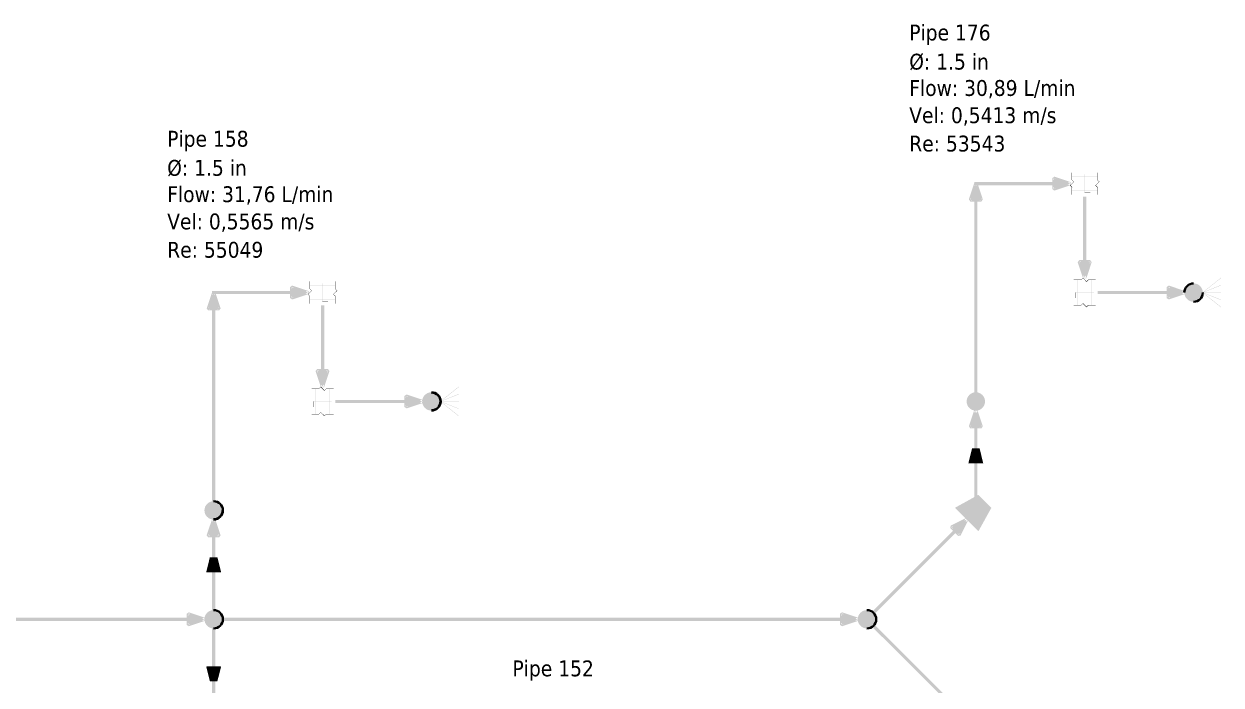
# Model space of a CAD drawing. Header units: inches. Extents: x 0.44 to 8.19, y 2.8 to 6.21.
# Drawn here: x 7.562 to 8.177, y 3.752 to 4.092 of the extents above; entities that cross this region are included whole.
import ezdxf

# ---------------------------------------------------------------- set-up
doc = ezdxf.new("R2010")
doc.units = ezdxf.units.IN
doc.header["$MEASUREMENT"] = 0
for name, color, linetype in [('PDF2_Geometry', 7, 'Continuous'), ('PDF2_Solid Fills', 7, 'Continuous'), ('PDF2_Text', 7, 'Continuous')]:
    doc.layers.add(name, color=color, linetype=linetype)
doc.styles.add('PDF Tahoma', font='tahoma.ttf')

msp = doc.modelspace()

# ---------------------------------------------------------------- hatches: boundary and pattern name
at = {"layer": 'PDF2_Solid Fills', "transparency": 33554687}
h = msp.add_hatch(color=256, dxfattribs=at)
h.paths.add_polyline_path([(8.04747, 4.00185), (8.05024, 4.01025), (8.05186, 4.01025), (8.05464, 4.00185), (8.05388, 4.00076), (8.04824, 4.00076)], flags=0)
h.paths.add_polyline_path([(8.04824, 4.00244), (8.05388, 4.00244), (8.05388, 4.00157), (8.05306, 4.00131), (8.05024, 4.00971), (8.05106, 4.00999), (8.05186, 4.00971), (8.04904, 4.00131), (8.04824, 4.00157)], flags=0)
at = {"layer": 'PDF2_Solid Fills', "true_color": 0x00ff2c, "transparency": 33554687}
for points in [[(8.05106, 4.01079), (8.09196, 4.01079), (8.09196, 4.00917), (8.05024, 4.00917), (8.05024, 4.01079)], [(8.05024, 3.90278), (8.05024, 4.00244), (8.05186, 4.00244), (8.05186, 3.90196), (8.05024, 3.90196)], [(8.10781, 4.0025), (8.10781, 3.96907), (8.10618, 3.96907), (8.10618, 4.00336), (8.10781, 4.00336)], [(8.11442, 3.95486), (8.15072, 3.95486), (8.15072, 3.95324), (8.11361, 3.95324), (8.11361, 3.95486)], [(8.05024, 3.84868), (8.05024, 3.8859), (8.05186, 3.8859), (8.05186, 3.84787), (8.05024, 3.84787)]]:
    msp.add_hatch(color=100, dxfattribs=at).paths.add_polyline_path(points)
at = {"layer": 'PDF2_Solid Fills', "transparency": 33554687}
h = msp.add_hatch(color=256, dxfattribs=at)
h.paths.add_polyline_path([(8.09142, 4.01357), (8.09978, 4.01074), (8.09978, 4.00917), (8.09142, 4.0064), (8.09033, 4.00717), (8.09033, 4.01275)], flags=0)
h.paths.add_polyline_path([(8.09196, 4.01275), (8.09196, 4.00717), (8.09114, 4.00717), (8.09088, 4.00797), (8.09928, 4.01074), (8.09956, 4.00999), (8.09928, 4.00917), (8.09088, 4.01199), (8.09114, 4.01275)], flags=0)
for points in [[(8.10146, 4.01085), (8.09956, 4.00896), (8.09939, 4.00906), (8.09944, 4.00911), (8.10135, 4.01096), (8.1014, 4.01101), (8.10151, 4.0109)], [(8.10053, 4.01557), (8.10053, 4.01361), (8.10037, 4.01361), (8.10037, 4.01562), (8.10053, 4.01562)], [(8.10053, 4.01372), (8.10053, 4.01178), (8.10037, 4.01178), (8.10037, 4.01378), (8.10053, 4.01378)], [(8.1135, 4.01361), (8.10037, 4.01361), (8.10037, 4.01378), (8.11361, 4.01378), (8.11361, 4.01361)], [(8.10053, 4.01188), (8.10151, 4.0109), (8.1014, 4.01079), (8.10037, 4.01183), (8.10047, 4.01193)], [(8.10688, 4.00532), (8.10688, 4.01471), (8.1071, 4.01471), (8.1071, 4.00521), (8.10688, 4.00521)], [(8.11253, 4.00911), (8.11442, 4.01101), (8.11458, 4.0109), (8.11453, 4.01085), (8.11263, 4.009), (8.11257, 4.00896), (8.11247, 4.00906)], [(8.11436, 4.01085), (8.11339, 4.01183), (8.1135, 4.01193), (8.11356, 4.01188), (8.11453, 4.01096), (8.11458, 4.0109), (8.11442, 4.01079)], [(8.11361, 4.01557), (8.11361, 4.01361), (8.11344, 4.01361), (8.11344, 4.01562), (8.11361, 4.01562)], [(8.11344, 4.01183), (8.11344, 4.01378), (8.11361, 4.01378), (8.11361, 4.01178), (8.11344, 4.01178)], [(8.09961, 4.00911), (8.10058, 4.00814), (8.10047, 4.00797), (8.09939, 4.00906), (8.09956, 4.00917)], [(8.10053, 4.00808), (8.10053, 4.00618), (8.10037, 4.00618), (8.10037, 4.00819), (8.10053, 4.00819)], [(8.10047, 4.00635), (8.11361, 4.00635), (8.11361, 4.00618), (8.10037, 4.00618), (8.10037, 4.00635)], [(8.10053, 4.00624), (8.10053, 4.00429), (8.10037, 4.00429), (8.10037, 4.00635), (8.10053, 4.00635)], [(8.10699, 4.00537), (8.10986, 4.00537), (8.10986, 4.00521), (8.10688, 4.00521), (8.10688, 4.00537)], [(8.11344, 4.00803), (8.11253, 4.009), (8.11247, 4.00906), (8.11257, 4.00917), (8.11361, 4.00814), (8.1135, 4.00797)], [(8.11344, 4.00624), (8.11344, 4.00819), (8.11361, 4.00819), (8.11361, 4.00618), (8.11344, 4.00618)], [(8.11361, 4.00624), (8.11361, 4.00429), (8.11344, 4.00429), (8.11344, 4.00635), (8.11361, 4.00635)], [(8.10325, 3.9605), (8.10129, 3.9605), (8.10129, 3.96067), (8.10335, 3.96067), (8.10335, 3.9605)], [(8.10514, 3.9605), (8.10319, 3.9605), (8.10319, 3.96067), (8.10519, 3.96067), (8.10519, 3.9605)], [(8.10335, 3.96056), (8.10335, 3.94743), (8.10319, 3.94743), (8.10319, 3.96067), (8.10335, 3.96067)], [(8.10612, 3.96143), (8.10514, 3.96044), (8.10499, 3.96056), (8.10508, 3.96061), (8.10601, 3.96153), (8.10607, 3.96164), (8.10618, 3.96149)], [(8.10786, 3.95958), (8.10596, 3.96149), (8.10607, 3.96164), (8.10612, 3.96153), (8.10801, 3.95964), (8.10792, 3.95953)], [(8.10889, 3.9605), (8.10792, 3.95953), (8.10781, 3.95964), (8.10883, 3.96067), (8.109, 3.96056)], [(8.11074, 3.9605), (8.10878, 3.9605), (8.10878, 3.96067), (8.11079, 3.96067), (8.11079, 3.9605)], [(8.11063, 3.94754), (8.11063, 3.96067), (8.11079, 3.96067), (8.11079, 3.94743), (8.11063, 3.94743)], [(8.11257, 3.9605), (8.11063, 3.9605), (8.11063, 3.96067), (8.11268, 3.96067), (8.11268, 3.9605)], [(8.16753, 3.9541), (8.17686, 3.96158), (8.17692, 3.96164), (8.17703, 3.96149), (8.17697, 3.96143), (8.16764, 3.954), (8.16758, 3.95394), (8.16749, 3.95404)], [(7.7099, 3.95492), (7.70801, 3.95301), (7.7079, 3.95312), (7.70985, 3.95508), (7.70996, 3.95497)], [(7.70904, 3.95964), (7.70904, 3.95768), (7.70882, 3.95768), (7.70882, 3.95975), (7.70904, 3.95975)], [(7.70904, 3.95779), (7.70904, 3.95583), (7.70882, 3.95583), (7.70882, 3.95785), (7.70904, 3.95785)], [(7.722, 3.95768), (7.70882, 3.95768), (7.70882, 3.95785), (7.72206, 3.95785), (7.72206, 3.95768)], [(7.70899, 3.95594), (7.70996, 3.95497), (7.70985, 3.95486), (7.70882, 3.95589), (7.70893, 3.956)], [(7.71539, 3.94938), (7.71539, 3.95876), (7.71556, 3.95876), (7.71556, 3.94928), (7.71539, 3.94928)], [(7.72097, 3.95318), (7.72287, 3.95503), (7.72293, 3.95508), (7.72304, 3.95497), (7.72299, 3.95492), (7.72108, 3.95307), (7.72103, 3.95301), (7.72092, 3.95312)], [(7.72287, 3.95492), (7.7219, 3.95583), (7.72185, 3.95589), (7.722, 3.956), (7.72304, 3.95497), (7.72293, 3.95486)], [(7.72206, 3.95964), (7.72206, 3.95768), (7.7219, 3.95768), (7.7219, 3.95975), (7.72206, 3.95975)], [(7.7219, 3.95589), (7.7219, 3.95785), (7.72206, 3.95785), (7.72206, 3.95583), (7.7219, 3.95583)], [(8.16758, 3.95404, 0.410728), (8.16292, 3.95871), (8.16292, 3.95871, 0.414645), (8.15826, 3.95404), (8.15826, 3.95404, 0.418015), (8.16292, 3.94938), (8.16292, 3.94938, 0.414105)], [(8.16753, 3.9541), (8.17686, 3.95785), (8.17697, 3.9579), (8.17703, 3.95774), (8.17692, 3.95768), (8.16758, 3.95394), (8.16753, 3.95394), (8.16749, 3.9541)], [(7.70806, 3.95318), (7.70904, 3.95221), (7.70893, 3.95204), (7.70888, 3.9521), (7.70796, 3.95307), (7.7079, 3.95312), (7.70801, 3.95324)], [(7.70904, 3.95221), (7.70904, 3.95025), (7.70882, 3.95025), (7.70882, 3.95225), (7.70904, 3.95225)], [(7.70893, 3.95042), (7.72206, 3.95042), (7.72206, 3.95025), (7.70882, 3.95025), (7.70882, 3.95042)], [(7.70904, 3.95031), (7.70904, 3.94835), (7.70882, 3.94835), (7.70882, 3.95042), (7.70904, 3.95042)], [(7.71544, 3.94949), (7.71832, 3.94949), (7.71832, 3.94928), (7.71539, 3.94928), (7.71539, 3.94949)], [(7.7219, 3.9521), (7.72097, 3.95307), (7.72092, 3.95312), (7.72103, 3.95324), (7.72108, 3.95318), (7.72206, 3.95225), (7.72211, 3.95221), (7.722, 3.95204)], [(7.7219, 3.95031), (7.7219, 3.95225), (7.72206, 3.95225), (7.72206, 3.95025), (7.7219, 3.95025)], [(7.72206, 3.95031), (7.72206, 3.94835), (7.7219, 3.94835), (7.7219, 3.95042), (7.72206, 3.95042)], [(8.10232, 3.9541), (8.11171, 3.9541), (8.11171, 3.95394), (8.10226, 3.95394), (8.10226, 3.9541)], [(8.10243, 3.95404), (8.10243, 3.95117), (8.10226, 3.95117), (8.10226, 3.9541), (8.10243, 3.9541)], [(8.10508, 3.9476), (8.10607, 3.94857), (8.10618, 3.94846), (8.10519, 3.94749), (8.10514, 3.94737), (8.10499, 3.94754)], [(8.10612, 3.94851), (8.10796, 3.94667), (8.10801, 3.94656), (8.10792, 3.94646), (8.10786, 3.9465), (8.10601, 3.9484), (8.10596, 3.94846), (8.10607, 3.94857)], [(8.16292, 3.9541), (8.17697, 3.9541), (8.17697, 3.95394), (8.16282, 3.95394), (8.16282, 3.9541)], [(8.16764, 3.9541), (8.17697, 3.94667), (8.17703, 3.94661), (8.17692, 3.94646), (8.17686, 3.9465), (8.16753, 3.954), (8.16749, 3.95404), (8.16758, 3.95415)], [(8.16758, 3.9541), (8.17692, 3.95042), (8.17703, 3.95036), (8.17697, 3.95019), (8.17686, 3.95025), (8.16753, 3.95394), (8.16749, 3.954), (8.16753, 3.95415)], [(8.10325, 3.94743), (8.10129, 3.94743), (8.10129, 3.9476), (8.10335, 3.9476), (8.10335, 3.94743)], [(8.10325, 3.9476), (8.10519, 3.9476), (8.10519, 3.94743), (8.10319, 3.94743), (8.10319, 3.9476)], [(8.10786, 3.94667), (8.10883, 3.94764), (8.109, 3.94754), (8.10889, 3.94749), (8.10796, 3.9465), (8.10792, 3.94646), (8.10781, 3.94656)], [(8.10883, 3.9476), (8.11079, 3.9476), (8.11079, 3.94743), (8.10878, 3.94743), (8.10878, 3.9476)], [(8.11257, 3.94743), (8.11063, 3.94743), (8.11063, 3.9476), (8.11268, 3.9476), (8.11268, 3.94743)], [(7.71457, 3.90549), (7.7136, 3.90451), (7.71349, 3.90462), (7.71354, 3.90468), (7.71446, 3.90565), (7.71451, 3.90571), (7.71463, 3.90554)], [(7.71631, 3.90364), (7.71442, 3.90554), (7.71451, 3.90571), (7.71653, 3.90369), (7.71636, 3.9036)], [(7.77599, 3.89817), (7.78532, 3.90565), (7.78537, 3.90571), (7.78549, 3.90554), (7.78543, 3.90549), (7.7761, 3.89806), (7.77604, 3.898), (7.77593, 3.89811)], [(7.71175, 3.90457), (7.70979, 3.90457), (7.70979, 3.90474), (7.71181, 3.90474), (7.71181, 3.90457)], [(7.7136, 3.90457), (7.71164, 3.90457), (7.71164, 3.90474), (7.71365, 3.90474), (7.71365, 3.90457)], [(7.71181, 3.90462), (7.71181, 3.8915), (7.71164, 3.8915), (7.71164, 3.90474), (7.71181, 3.90474)], [(7.71739, 3.90457), (7.71647, 3.90364), (7.71636, 3.9036), (7.71625, 3.90369), (7.71631, 3.90375), (7.71729, 3.90468), (7.71733, 3.90474), (7.71744, 3.90462)], [(7.71918, 3.90457), (7.71724, 3.90457), (7.71724, 3.90474), (7.71929, 3.90474), (7.71929, 3.90457)], [(7.71907, 3.8916), (7.71907, 3.90474), (7.71929, 3.90474), (7.71929, 3.8915), (7.71907, 3.8915)], [(7.72103, 3.90457), (7.71907, 3.90457), (7.71907, 3.90474), (7.72114, 3.90474), (7.72114, 3.90457)], [(7.77604, 3.89811, 0.415165), (7.77138, 3.90278), (7.77138, 3.90278, 0.41073), (7.76671, 3.89811), (7.76671, 3.89811, 0.410729), (7.77138, 3.89344), (7.77138, 3.89344, 0.415164)], [(7.77604, 3.89817), (7.78532, 3.90192), (7.78543, 3.90196), (7.78549, 3.90181), (7.78543, 3.90175), (7.7761, 3.89806), (7.77599, 3.898), (7.77593, 3.89817)], [(8.05572, 3.89811, 0.409572), (8.05106, 3.90278), (8.05106, 3.90278, 0.41073), (8.04639, 3.89811), (8.04639, 3.89811, 0.410729), (8.05106, 3.89344), (8.05106, 3.89344, 0.409571)], [(7.71078, 3.89817), (7.72021, 3.89817), (7.72021, 3.898), (7.71072, 3.898), (7.71072, 3.89817)], [(7.71089, 3.89811), (7.71089, 3.89524), (7.71072, 3.89524), (7.71072, 3.89817), (7.71089, 3.89817)], [(7.77138, 3.89817), (7.78549, 3.89817), (7.78549, 3.898), (7.77132, 3.898), (7.77132, 3.89817)], [(7.7761, 3.89817), (7.78543, 3.89074), (7.78549, 3.89068), (7.78537, 3.89051), (7.78532, 3.89057), (7.77599, 3.89806), (7.77593, 3.89811), (7.77604, 3.89822)], [(7.7761, 3.89817), (7.78543, 3.89447), (7.78549, 3.89442), (7.78543, 3.89426), (7.78532, 3.89432), (7.77604, 3.89806), (7.77593, 3.89806), (7.77599, 3.89822)], [(7.71175, 3.8915), (7.70979, 3.8915), (7.70979, 3.89165), (7.71181, 3.89165), (7.71181, 3.8915)], [(7.71175, 3.89165), (7.71365, 3.89165), (7.71365, 3.8915), (7.71164, 3.8915), (7.71164, 3.89165)], [(7.71354, 3.89165), (7.71451, 3.89264), (7.71463, 3.89253), (7.71365, 3.89154), (7.7136, 3.89144), (7.71349, 3.8916)], [(7.71457, 3.89258), (7.71647, 3.89074), (7.71653, 3.89062), (7.71636, 3.89051), (7.71631, 3.89057), (7.71446, 3.89247), (7.71442, 3.89253), (7.71451, 3.89264)], [(7.71631, 3.89074), (7.71729, 3.89165), (7.71733, 3.89171), (7.71744, 3.8916), (7.71739, 3.89154), (7.71647, 3.89057), (7.71636, 3.89051), (7.71625, 3.89062)], [(7.71733, 3.89165), (7.71929, 3.89165), (7.71929, 3.8915), (7.71724, 3.8915), (7.71724, 3.89165)], [(7.72103, 3.8915), (7.71907, 3.8915), (7.71907, 3.89165), (7.72114, 3.89165), (7.72114, 3.8915)], [(7.66417, 3.84218, 0.414077), (7.6595, 3.84685), (7.6595, 3.84685, 0.408481), (7.65483, 3.84218), (7.65483, 3.84218, 0.409571), (7.6595, 3.83751), (7.6595, 3.83751, 0.415164)], [(7.66417, 3.78624, 0.415164), (7.6595, 3.7909), (7.6595, 3.7909, 0.409571), (7.65483, 3.78624), (7.65483, 3.78624, 0.408481), (7.6595, 3.78157), (7.6595, 3.78157, 0.414077)], [(7.99978, 3.78624, 0.415164), (7.99511, 3.7909), (7.99511, 3.7909, 0.409571), (7.99044, 3.78624), (7.99044, 3.78624, 0.408481), (7.99511, 3.78157), (7.99511, 3.78157, 0.414078)]]:
    msp.add_hatch(color=256, dxfattribs=at).paths.add_polyline_path(points)
h = msp.add_hatch(color=256, dxfattribs=at)
h.paths.add_polyline_path([(8.11057, 3.96961), (8.10781, 3.96126), (8.10618, 3.96126), (8.1034, 3.96961), (8.10417, 3.97071), (8.10981, 3.97071)], flags=0)
h.paths.add_polyline_path([(8.10981, 3.96907), (8.10417, 3.96907), (8.10417, 3.96989), (8.10499, 3.97017), (8.10781, 3.96175), (8.10699, 3.96149), (8.10618, 3.96175), (8.109, 3.97017), (8.10981, 3.96989)], flags=0)
h = msp.add_hatch(color=256, dxfattribs=at)
h.paths.add_polyline_path([(7.65593, 3.9459), (7.65875, 3.95432), (7.66032, 3.95432), (7.66308, 3.9459), (7.66233, 3.94482), (7.65674, 3.94482)], flags=0)
h.paths.add_polyline_path([(7.65674, 3.9465), (7.66233, 3.9465), (7.66233, 3.94564), (7.66151, 3.94536), (7.65875, 3.95378), (7.6595, 3.95404), (7.66032, 3.95378), (7.6575, 3.94536), (7.65674, 3.94564)], flags=0)
at = {"layer": 'PDF2_Solid Fills', "true_color": 0x00ff2e, "transparency": 33554687}
for points in [[(7.6595, 3.95486), (7.70047, 3.95486), (7.70047, 3.95324), (7.65869, 3.95324), (7.65869, 3.95486)], [(7.65869, 3.84685), (7.65869, 3.9465), (7.66037, 3.9465), (7.66037, 3.84603), (7.65869, 3.84603)], [(7.71631, 3.94656), (7.71631, 3.91314), (7.71463, 3.91314), (7.71463, 3.94743), (7.71631, 3.94743)], [(7.72293, 3.89893), (7.75917, 3.89893), (7.75917, 3.89729), (7.72206, 3.89729), (7.72206, 3.89893)], [(7.65869, 3.7909), (7.65869, 3.82997), (7.66037, 3.82997), (7.66037, 3.7901), (7.65869, 3.7901)], [(7.66037, 3.78157), (7.66037, 3.74251), (7.65869, 3.74251), (7.65869, 3.78239), (7.66037, 3.78239)]]:
    msp.add_hatch(color=100, dxfattribs=at).paths.add_polyline_path(points)
at = {"layer": 'PDF2_Solid Fills', "transparency": 33554687}
h = msp.add_hatch(color=256, dxfattribs=at)
h.paths.add_polyline_path([(7.69987, 3.95763), (7.70828, 3.95481), (7.70828, 3.95324), (7.69987, 3.95047), (7.69878, 3.95122), (7.69878, 3.95682)], flags=0)
h.paths.add_polyline_path([(7.70047, 3.95682), (7.70047, 3.95122), (7.6996, 3.95122), (7.69933, 3.95204), (7.70774, 3.95481), (7.70801, 3.95404), (7.70774, 3.95324), (7.69933, 3.95606), (7.6996, 3.95682)], flags=0)
h = msp.add_hatch(color=256, dxfattribs=at)
h.paths.add_polyline_path([(8.15013, 3.95763), (8.15853, 3.95481), (8.15853, 3.95324), (8.15013, 3.95047), (8.14903, 3.95122), (8.14903, 3.95682)], flags=0)
h.paths.add_polyline_path([(8.15072, 3.95682), (8.15072, 3.95122), (8.14985, 3.95122), (8.14963, 3.95204), (8.15799, 3.95481), (8.15826, 3.95404), (8.15799, 3.95324), (8.14963, 3.95606), (8.14985, 3.95682)], flags=0)
h = msp.add_hatch(color=256, dxfattribs=at)
h.paths.add_polyline_path([(8.16749, 3.95404, 0.419453), (8.16292, 3.95861)], flags=0)
h.paths.add_polyline_path([(8.16292, 3.95861, 0.41893), (8.15836, 3.95404)], flags=0)
h.paths.add_polyline_path([(8.15836, 3.95404, 0.418439), (8.16292, 3.94949)], flags=0)
h.paths.add_polyline_path([(8.16292, 3.94949, 0.41896), (8.16749, 3.95404)], flags=0)
h.paths.add_polyline_path([(8.15815, 3.95404, 0.408866), (8.16292, 3.94928)], flags=0)
h.paths.add_polyline_path([(8.16764, 3.95404, 0.414734), (8.16292, 3.95876)], flags=0)
h = msp.add_hatch(color=256, dxfattribs=at)
h.paths.add_polyline_path([(7.71903, 3.91368), (7.71625, 3.90533), (7.71468, 3.90533), (7.71186, 3.91368), (7.71267, 3.91476), (7.71826, 3.91476)], flags=0)
h.paths.add_polyline_path([(7.71826, 3.91314), (7.71267, 3.91314), (7.71267, 3.91396), (7.71343, 3.91422), (7.71625, 3.90582), (7.71544, 3.90554), (7.71468, 3.90582), (7.71744, 3.91422), (7.71826, 3.91396)], flags=0)
h = msp.add_hatch(color=256, dxfattribs=at)
h.paths.add_polyline_path([(7.75862, 3.90169), (7.76699, 3.89893), (7.76699, 3.89729), (7.75862, 3.89453), (7.75749, 3.89529), (7.75749, 3.90088)], flags=0)
h.paths.add_polyline_path([(7.75917, 3.90088), (7.75917, 3.89529), (7.75836, 3.89529), (7.75808, 3.89611), (7.76644, 3.89893), (7.76671, 3.89811), (7.76644, 3.89729), (7.75808, 3.90012), (7.75836, 3.90088)], flags=0)
h = msp.add_hatch(color=256, dxfattribs=at)
h.paths.add_polyline_path([(7.77138, 3.90267, 0.420742), (7.76682, 3.89811)], flags=0)
h.paths.add_polyline_path([(7.76682, 3.89811, 0.420742), (7.77138, 3.89356)], flags=0)
h.paths.add_polyline_path([(7.76665, 3.89811, 0.412511), (7.77138, 3.89339)], flags=0)
h.paths.add_polyline_path([(7.77138, 3.90283, 0.413589), (7.76665, 3.89811)], flags=0)
h = msp.add_hatch(color=256, dxfattribs=at)
h.paths.add_polyline_path([(8.05561, 3.89811, 0.419556), (8.05106, 3.90267)], flags=0)
h.paths.add_polyline_path([(8.05106, 3.90267, 0.420742), (8.0465, 3.89811)], flags=0)
h.paths.add_polyline_path([(8.0465, 3.89811, 0.420741), (8.05106, 3.89356)], flags=0)
h.paths.add_polyline_path([(8.05106, 3.89356, 0.419556), (8.05561, 3.89811)], flags=0)
h.paths.add_polyline_path([(8.05106, 3.89339, 0.412481), (8.05578, 3.89811)], flags=0)
h.paths.add_polyline_path([(8.04633, 3.89811, 0.413656), (8.05106, 3.89339)], flags=0)
h.paths.add_polyline_path([(8.05106, 3.90283, 0.414734), (8.04633, 3.89811)], flags=0)
h.paths.add_polyline_path([(8.05578, 3.89811, 0.41356), (8.05106, 3.90283)], flags=0)
h = msp.add_hatch(color=256, dxfattribs=at)
h.paths.add_polyline_path([(8.04747, 3.88531), (8.05024, 3.89372), (8.05186, 3.89372), (8.05464, 3.88531), (8.05388, 3.88422), (8.04824, 3.88422)], flags=0)
h.paths.add_polyline_path([(8.04824, 3.8859), (8.05388, 3.8859), (8.05388, 3.88504), (8.05306, 3.88482), (8.05024, 3.89318), (8.05106, 3.89344), (8.05186, 3.89318), (8.04904, 3.88482), (8.04824, 3.88504)], flags=0)
at = {"layer": 'PDF2_Solid Fills', "true_color": 0x00ff2c, "transparency": 33554687}
h = msp.add_hatch(color=100, dxfattribs=at)
h.paths.add_polyline_path([(8.04731, 3.86649), (8.05479, 3.86649), (8.05479, 3.86643), (8.05469, 3.86637), (8.05285, 3.87386), (8.0529, 3.87386), (8.0529, 3.87381), (8.04921, 3.87381), (8.04921, 3.87386), (8.04926, 3.87386), (8.04742, 3.86637), (8.04731, 3.86643)], flags=0)
h.paths.add_polyline_path([(8.04725, 3.86643), (8.0491, 3.87392), (8.04921, 3.87397), (8.0529, 3.87397), (8.053, 3.87392), (8.05485, 3.86643), (8.05479, 3.86632), (8.04731, 3.86632)], flags=0)
at = {"layer": 'PDF2_Solid Fills', "true_color": 0xc0c0c0, "transparency": 33554687}
for points in [[(8.04731, 3.86643), (8.05479, 3.86643), (8.0529, 3.87386), (8.04921, 3.87386)], [(8.04053, 3.84347), (8.05236, 3.83165), (8.05897, 3.84347), (8.05236, 3.8501)], [(7.65582, 3.81049), (7.66325, 3.81049), (7.6614, 3.81793), (7.65767, 3.81793)], [(7.66325, 3.76199), (7.65582, 3.76199), (7.65767, 3.75456), (7.6614, 3.75456)]]:
    msp.add_hatch(color=9, dxfattribs=at).paths.add_polyline_path(points)
at = {"layer": 'PDF2_Solid Fills', "transparency": 33554687}
h = msp.add_hatch(color=256, dxfattribs=at)
h.paths.add_polyline_path([(8.04058, 3.84353), (8.0524, 3.83171), (8.05236, 3.83165), (8.05231, 3.83165), (8.05886, 3.84353), (8.05897, 3.84347), (8.05892, 3.84343), (8.05231, 3.85004), (8.05236, 3.8501), (8.0524, 3.84999), (8.04053, 3.84343), (8.04053, 3.84347)], flags=0)
h.paths.add_polyline_path([(8.04047, 3.84358), (8.05236, 3.85015), (8.0524, 3.85015), (8.05903, 3.84353), (8.05903, 3.84347), (8.05246, 3.8316), (8.05231, 3.8316), (8.04047, 3.84343)], flags=0)
h = msp.add_hatch(color=256, dxfattribs=at)
h.paths.add_polyline_path([(7.66411, 3.84218, 0.417085), (7.6595, 3.84674)], flags=0)
h.paths.add_polyline_path([(7.6595, 3.84674, 0.41391), (7.65494, 3.84218)], flags=0)
h.paths.add_polyline_path([(7.65494, 3.84218, 0.41503), (7.6595, 3.83762)], flags=0)
h.paths.add_polyline_path([(7.65479, 3.84218, 0.41422), (7.6595, 3.83746)], flags=0)
h.paths.add_polyline_path([(7.6595, 3.8469, 0.413142), (7.65479, 3.84218)], flags=0)
h = msp.add_hatch(color=256, dxfattribs=at)
h.paths.add_polyline_path([(7.65593, 3.82937), (7.65875, 3.83778), (7.66032, 3.83778), (7.66308, 3.82937), (7.66233, 3.82829), (7.65674, 3.82829)], flags=0)
h.paths.add_polyline_path([(7.65674, 3.82997), (7.66233, 3.82997), (7.66233, 3.8291), (7.66151, 3.82889), (7.65875, 3.83724), (7.6595, 3.83751), (7.66032, 3.83724), (7.6575, 3.82889), (7.65674, 3.8291)], flags=0)
h = msp.add_hatch(color=256, dxfattribs=at)
h.paths.add_polyline_path([(8.03814, 3.83436), (8.04606, 3.83832), (8.04719, 3.83718), (8.04324, 3.82926), (8.04189, 3.82904), (8.03792, 3.83301)], flags=0)
h.paths.add_polyline_path([(8.03911, 3.83419), (8.04308, 3.83024), (8.04249, 3.82964), (8.04172, 3.83003), (8.04568, 3.83794), (8.04644, 3.83757), (8.04682, 3.83681), (8.0389, 3.83285), (8.03851, 3.83361)], flags=0)
at = {"layer": 'PDF2_Solid Fills', "true_color": 0x00ff0d, "transparency": 33554687}
for points in [[(7.99783, 3.79015), (8.03993, 3.83219), (8.04053, 3.83279), (8.04167, 3.83165), (8.04107, 3.83106), (7.99903, 3.78896), (7.99843, 3.78836), (7.99724, 3.78956)], [(7.99903, 3.78353), (8.04107, 3.74143), (8.04167, 3.74083), (8.04053, 3.73969), (8.03993, 3.74029), (7.99783, 3.78233), (7.99724, 3.78293), (7.99843, 3.78413)]]:
    msp.add_hatch(color=3, dxfattribs=at).paths.add_polyline_path(points)
at = {"layer": 'PDF2_Solid Fills', "true_color": 0x00ff2e, "transparency": 33554687}
h = msp.add_hatch(color=100, dxfattribs=at)
h.paths.add_polyline_path([(7.65582, 3.81054), (7.66325, 3.81054), (7.66325, 3.81049), (7.66319, 3.81044), (7.66129, 3.81793), (7.6614, 3.81793), (7.6614, 3.81787), (7.65767, 3.81787), (7.65767, 3.81793), (7.65771, 3.81793), (7.65588, 3.81044), (7.65582, 3.81049)], flags=0)
h.paths.add_polyline_path([(7.65571, 3.81049), (7.65756, 3.81799), (7.65767, 3.81803), (7.6614, 3.81803), (7.66146, 3.81799), (7.66336, 3.81049), (7.66325, 3.81039), (7.65582, 3.81039)], flags=0)
at = {"layer": 'PDF2_Solid Fills', "transparency": 33554687}
h = msp.add_hatch(color=256, dxfattribs=at)
h.paths.add_polyline_path([(7.64675, 3.78982), (7.65511, 3.78706), (7.65511, 3.78543), (7.64675, 3.78267), (7.64561, 3.78342), (7.64561, 3.78906)], flags=0)
h.paths.add_polyline_path([(7.64729, 3.78906), (7.64729, 3.78342), (7.64649, 3.78342), (7.64621, 3.78424), (7.65462, 3.78706), (7.65483, 3.78624), (7.65462, 3.78543), (7.64621, 3.78825), (7.64649, 3.78906)], flags=0)
h = msp.add_hatch(color=256, dxfattribs=at)
h.paths.add_polyline_path([(7.66411, 3.78624, 0.417586), (7.6595, 3.79081)], flags=0)
h.paths.add_polyline_path([(7.6595, 3.79081, 0.414406), (7.65494, 3.78624)], flags=0)
h.paths.add_polyline_path([(7.65494, 3.78624, 0.41391), (7.6595, 3.78168)], flags=0)
h.paths.add_polyline_path([(7.6595, 3.78168, 0.417085), (7.66411, 3.78624)], flags=0)
h.paths.add_polyline_path([(7.65479, 3.78624, 0.413738), (7.6595, 3.78153)], flags=0)
h.paths.add_polyline_path([(7.6595, 3.79096, 0.41422), (7.65479, 3.78624)], flags=0)
h = msp.add_hatch(color=256, dxfattribs=at)
h.paths.add_polyline_path([(7.98232, 3.78982), (7.99072, 3.78706), (7.99072, 3.78543), (7.98232, 3.78267), (7.98122, 3.78342), (7.98122, 3.78906)], flags=0)
h.paths.add_polyline_path([(7.98292, 3.78906), (7.98292, 3.78342), (7.9821, 3.78342), (7.98182, 3.78424), (7.99018, 3.78706), (7.99044, 3.78624), (7.99018, 3.78543), (7.98182, 3.78825), (7.9821, 3.78906)], flags=0)
h = msp.add_hatch(color=256, dxfattribs=at)
h.paths.add_polyline_path([(7.99968, 3.78624, 0.419422), (7.99511, 3.79081)], flags=0)
h.paths.add_polyline_path([(7.99511, 3.79081, 0.418929), (7.99056, 3.78624)], flags=0)
h.paths.add_polyline_path([(7.99056, 3.78624, 0.418438), (7.99511, 3.78168)], flags=0)
h.paths.add_polyline_path([(7.99511, 3.78168, 0.418929), (7.99968, 3.78624)], flags=0)
h.paths.add_polyline_path([(7.9904, 3.78624, 0.413737), (7.99511, 3.78153)], flags=0)
h.paths.add_polyline_path([(7.99511, 3.79096, 0.414219), (7.9904, 3.78624)], flags=0)
at = {"layer": 'PDF2_Solid Fills', "true_color": 0x00ff46, "transparency": 33554687}
msp.add_hatch(color=100, dxfattribs=at).paths.add_polyline_path([(7.3845, 3.78706), (7.64729, 3.78706), (7.64729, 3.78543), (7.38368, 3.78543), (7.38368, 3.78706)])
at = {"layer": 'PDF2_Solid Fills', "true_color": 0x00ff1e, "transparency": 33554687}
msp.add_hatch(color=3, dxfattribs=at).paths.add_polyline_path([(7.66417, 3.78706), (7.98292, 3.78706), (7.98292, 3.78543), (7.66336, 3.78543), (7.66336, 3.78706)])
at = {"layer": 'PDF2_Solid Fills', "true_color": 0x00ff2e, "transparency": 33554687}
h = msp.add_hatch(color=100, dxfattribs=at)
h.paths.add_polyline_path([(7.66325, 3.76193), (7.65582, 3.76193), (7.65582, 3.76199), (7.65588, 3.76204), (7.65771, 3.75456), (7.65767, 3.75456), (7.65767, 3.75461), (7.6614, 3.75461), (7.6614, 3.75456), (7.66129, 3.75456), (7.66319, 3.76204), (7.66325, 3.76199)], flags=0)
h.paths.add_polyline_path([(7.66336, 3.76199), (7.66146, 3.7545), (7.6614, 3.75444), (7.65767, 3.75444), (7.65756, 3.7545), (7.65571, 3.76199), (7.65582, 3.7621), (7.66325, 3.7621)], flags=0)

# ---------------------------------------------------------------- linework, layer by layer
at = {"layer": 'PDF2_Geometry', "lineweight": 35, "transparency": 33554687}
for points in [[(8.15815, 3.95404), (8.15815, 3.95665), (8.16032, 3.95876), (8.16292, 3.95876)], [(8.16764, 3.95404), (8.16764, 3.95144), (8.16553, 3.94928), (8.16292, 3.94928)], [(7.77138, 3.90283), (7.77399, 3.90283), (7.77615, 3.90072), (7.77615, 3.89811)], [(7.77599, 3.89811), (7.77599, 3.90067), (7.77393, 3.90267), (7.77138, 3.90267)], [(7.77138, 3.89356), (7.77393, 3.89356), (7.77599, 3.89556), (7.77599, 3.89811)], [(7.77615, 3.89811), (7.77615, 3.89551), (7.77399, 3.89339), (7.77138, 3.89339)], [(7.6595, 3.8469), (7.66211, 3.8469), (7.66428, 3.84478), (7.66428, 3.84218)], [(7.6595, 3.83762), (7.66206, 3.83762), (7.66411, 3.83963), (7.66411, 3.84218)], [(7.66428, 3.84218), (7.66428, 3.83957), (7.66211, 3.83746), (7.6595, 3.83746)], [(7.6595, 3.79096), (7.66211, 3.79096), (7.66428, 3.78885), (7.66428, 3.78624)], [(7.99511, 3.79096), (7.99772, 3.79096), (7.99989, 3.78885), (7.99989, 3.78624)], [(7.66428, 3.78624), (7.66428, 3.78364), (7.66211, 3.78153), (7.6595, 3.78153)], [(7.99989, 3.78624), (7.99989, 3.78364), (7.99772, 3.78153), (7.99511, 3.78153)]]:
    msp.add_open_spline(points, degree=3, dxfattribs=at)
at = {"layer": 'PDF2_Solid Fills', "transparency": 33554687}
for points in [[(8.04824, 4.00157), (8.05106, 4.00999), (8.05388, 4.00157)], [(8.09114, 4.01275), (8.09956, 4.00999), (8.09114, 4.00717)], [(8.10981, 3.96989), (8.10699, 3.96149), (8.10417, 3.96989)], [(7.6996, 3.95682), (7.70801, 3.95404), (7.6996, 3.95122)], [(8.14985, 3.95682), (8.15826, 3.95404), (8.14985, 3.95122)], [(7.65674, 3.94564), (7.6595, 3.95404), (7.66233, 3.94564)], [(7.71826, 3.91396), (7.71544, 3.90554), (7.71267, 3.91396)], [(7.75836, 3.90088), (7.76671, 3.89811), (7.75836, 3.89529)], [(8.04824, 3.88504), (8.05106, 3.89344), (8.05388, 3.88504)], [(7.65674, 3.8291), (7.6595, 3.83751), (7.66233, 3.8291)], [(8.03851, 3.83361), (8.04644, 3.83757), (8.04249, 3.82964)], [(7.64649, 3.78906), (7.65483, 3.78624), (7.64649, 3.78342)], [(7.9821, 3.78906), (7.99044, 3.78624), (7.9821, 3.78342)]]:
    msp.add_solid(points, dxfattribs=at)

# ---------------------------------------------------------------- texts
at = {"layer": 'PDF2_Text', "transparency": 33554687, "attachment_point": 4, "style": 'PDF Tahoma'}
for s, insert, char_height in [('Pipe 176', (8.01685, 4.0864), 0.008133), ('Ø: 1.5 in', (8.01685, 4.07242), 0.008133), ('Flow: 30,89 L/min', (8.01685, 4.05844), 0.0081332), ('Vel: 0,5413 m/s', (8.01685, 4.04445), 0.0081332), ('Pipe 158', (7.63566, 4.03186), 0.008133), ('Re: 53543', (8.01685, 4.03047), 0.008133), ('Ø: 1.5 in', (7.63566, 4.01788), 0.008133), ('Flow: 31,76 L/min', (7.63566, 4.00389), 0.0081332), ('Vel: 0,5565 m/s', (7.63566, 3.98991), 0.0081332), ('Re: 55049', (7.63566, 3.97593), 0.008133), ('Pipe 152', (7.81302, 3.75986), 0.008133)]:
    msp.add_mtext(s, dxfattribs=dict(at, insert=insert, char_height=char_height))

doc.saveas('drawing.dxf')
